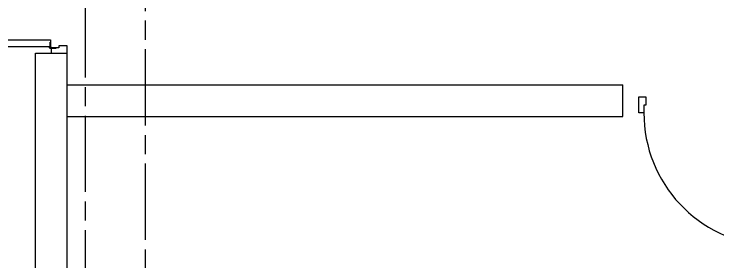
# Model space of a CAD drawing. Header units: inches. Extents: x 5 to 80005, y 6 to 60006.
# Drawn here: x 44490 to 48923, y 7239 to 8799 of the extents above; entities that cross this region are included whole.
import ezdxf

# ---------------------------------------------------------------- set-up
doc = ezdxf.new("R2010")
doc.units = ezdxf.units.IN
doc.header["$MEASUREMENT"] = 0
doc.linetypes.add('ACAD_ISO08W100', pattern=[36, 24, -3, 6, -3])
doc.layers.add('freecads.com', color=7, linetype='Continuous')

msp = doc.modelspace()

# ---------------------------------------------------------------- linework, layer by layer
at = {"color": 1, "linetype": 'ACAD_ISO08W100', "ltscale": 20}
msp.add_line((45316.79238, 13617.79966), (45316.79238, 5707.29966), dxfattribs=at)
at = {"color": 4, "linetype": 'ACAD_ISO08W100', "ltscale": 20}
msp.add_line((44939.79238, 5519.48489), (44939.79238, 13605.64312), dxfattribs=at)
for p, q in [((44624.29238, 8553.79966), (44824.29238, 8553.79966)), ((44624.29238, 4753.79966), (44624.29238, 8553.79966)), ((44824.29238, 4753.79966), (44824.29238, 8553.79966)), ((44824.29238, 8353.79966), (48324.29238, 8353.79966)), ((44824.29238, 8153.79966), (48324.29238, 8153.79966))]:
    msp.add_line(p, q)
at = {"color": 7, "linetype": 'ACAD_ISO08W100', "ltscale": 20}
msp.add_line((48324.29238, 8153.79966), (48324.29238, 8353.79966), dxfattribs=at)
at = {"layer": 'freecads.com'}
for p, q in [((43886.56486, 8637.15298), (44718.93906, 8637.15298)), ((44716.93906, 8622.15298), (44718.93906, 8622.15298)), ((44716.93906, 8592.15298), (44716.93906, 8622.15298)), ((44718.93906, 8637.15298), (44718.93906, 8592.15298)), ((44718.93906, 8622.15298), (44718.93906, 8592.15298)), ((44718.93906, 8592.15298), (43886.56486, 8592.15298)), ((44718.93906, 8592.15298), (44716.93906, 8592.15298)), ((44771.29238, 8586.79966), (44724.29238, 8586.79966)), ((44724.29238, 8586.79966), (44724.29238, 8553.79966)), ((44724.29238, 8586.79966), (44724.29238, 8584.79966)), ((44754.29238, 8586.79966), (44724.29238, 8586.79966)), ((44724.29238, 8584.79966), (44754.29238, 8584.79966)), ((44754.29238, 8584.79966), (44754.29238, 8586.79966)), ((44771.29238, 8598.79966), (44771.29238, 8586.79966)), ((44824.29238, 8598.79966), (44771.29238, 8598.79966)), ((44824.29238, 8553.79966), (44824.29238, 8598.79966)), ((44824.29238, 8553.79966), (44824.29238, 8598.79966)), ((44724.29238, 8553.79966), (44824.29238, 8553.79966)), ((48424.29238, 8178.29966), (48424.29238, 8278.29966)), ((48424.29238, 8278.29966), (48469.29238, 8278.29966)), ((48469.29238, 8278.29966), (48469.29238, 8225.29966)), ((48469.29238, 8225.29966), (48457.29238, 8225.29966)), ((48457.29238, 8225.29966), (48457.29238, 8178.29966)), ((48457.29238, 8178.29966), (48424.29238, 8178.29966))]:
    msp.add_line(p, q, dxfattribs=at)
msp.add_circle((44719.93906, 8587.79966), 6, dxfattribs=at)
for centre, start, end in [((44719.93906, 8587.79966), 89.70056316, 176.60341363), ((49290.29238, 8173.94633), 179.70056315, 266.60341363)]:
    msp.add_arc(centre, 833.01138, start, end, dxfattribs=at)

doc.saveas('drawing.dxf')
